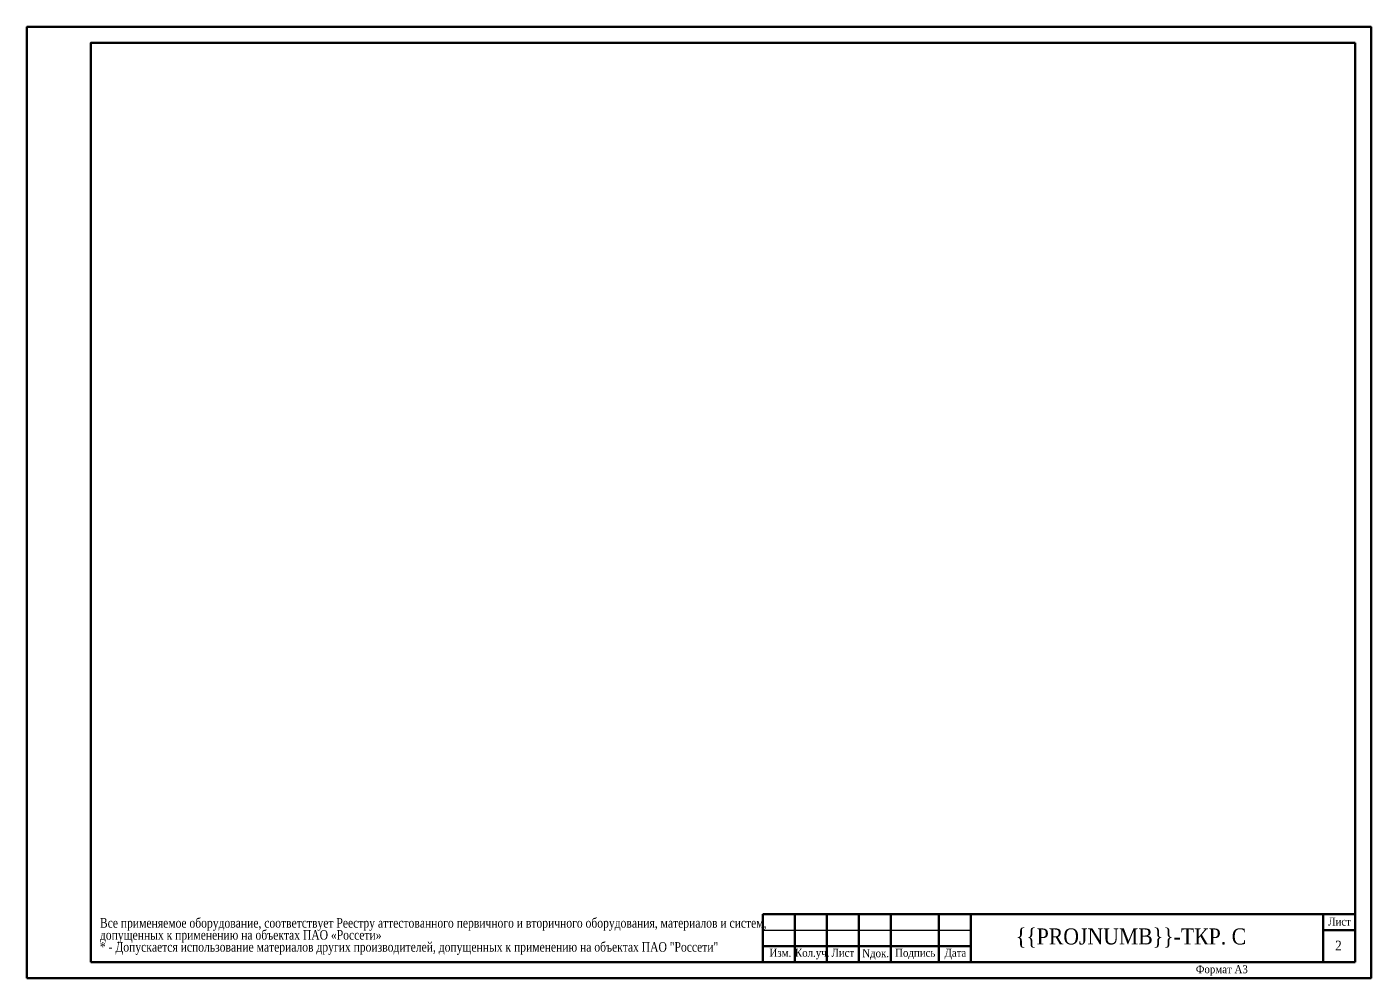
# Model space of a CAD drawing. Header units: millimetres. Extents: x 2174 to 9129, y 1758 to 2055.
# Drawn here: x 8708.7 to 9128.7, y 1758.4 to 2055.4 of the extents above; entities that cross this region are included whole.
import ezdxf

# ---------------------------------------------------------------- set-up
doc = ezdxf.new("R2010")
doc.units = ezdxf.units.MM
doc.layers.add('П', color=7, linetype='Continuous')
doc.layers.add('Чертеж', color=7, linetype='Continuous')
doc.styles.add('стиль1', font='Times New Roman.ttf', dxfattribs={"width": 0.9, "height": 2})
doc.styles.add('стиль2', font='Times New Roman.ttf', dxfattribs={"width": 0.9, "height": 2.5})

# ---------------------------------------------------------------- blocks, each defined once
blk = doc.blocks.new('А3 мал.')
at = {"lineweight": 70}
blk.add_lwpolyline([(-65.02, 287), (-250.02, 287), (-250.02, 0)], dxfattribs=at)
at = {"layer": 'Чертеж', "lineweight": 25, "insert": (-40, 15), "char_height": 2.5, "width": 184.6595, "attachment_point": 1, "style": 'стиль1', "bg_fill": 3, "box_fill_scale": 1, "bg_fill_color": 256, "bg_fill_transparency": 0}
blk.add_mtext('\\pxql;^I\\P\\P\\P^I^I^I^I^I^I^I^I^I^I^I^I^I^I^I^I^I^I{\\C255;\\c16777215;.}', dxfattribs=at)
at = {"lineweight": 70}
for p, q in [((145, 287), (145, 0)), ((145, 15), (-40, 15)), ((145, 15), (-40, 15))]:
    blk.add_line(p, q, dxfattribs=at)
for points in [[(145, 287), (-250.02, 287), (-250.02, 0)], [(-40, 15), (-40, 0)], [(-40, 15), (-40, 0)], [(-30, 15), (-30, 0)], [(-30, 15), (-30, 0)], [(-20, 15), (-20, 0)], [(-20, 15), (-20, 0)], [(-10, 15), (-10, 0)], [(-10, 15), (-10, 0)], [(0, 15), (0, 0)], [(0, 15), (0, 0)], [(15, 15), (15, 0)], [(15, 15), (15, 0)], [(25, 15), (25, 0)], [(25, 15), (25, 0)], [(135, 15), (135, 0)], [(135, 15), (135, 0)], [(135, 15), (135, 0)], [(135, 10), (145, 10)], [(135, 10), (145, 10)], [(135, 10), (145, 10)], [(-40, 5), (25, 5)], [(-40, 5), (25, 5)], [(-250.02, 0), (145, 0)], [(-40, 0), (145, 0)], [(-40, 0), (25, 0)], [(-40, 0), (145, 0)], [(-40, 0), (25, 0)], [(-40, 0), (25, 0)], [(25, 0), (145, 0)], [(25, 0), (145, 0)]]:
    blk.add_lwpolyline(points, dxfattribs=at)
at = {"lineweight": 30}
for points in [[(-40, 15), (25, 15)], [(-40, 15), (25, 15)], [(-40, 10), (25, 10)], [(-40, 10), (25, 10)]]:
    blk.add_lwpolyline(points, dxfattribs=at)
at = {"layer": 'П', "lineweight": 70}
blk.add_lwpolyline([(-269.98, -5), (150.02, -5), (150.02, 292), (-269.98, 292)], close=True, dxfattribs=at)
at = {"lineweight": 25, "style": 'стиль1', "width": 0.9}
for s, p in [('Лист', (136.61, 11.4)), ('Изм.', (-37.95, 1.66)), ('Кол.уч.', (-30, 1.66)), ('Лист', (-18.6, 1.66)), ('Nдок.', (-8.98, 1.52)), ('Подпись', (1.3, 1.66)), ('Дата', (16.71, 1.66)), ('Формат А3', (95.26, -3.47))]:
    blk.add_text(s, height=2.5, dxfattribs=at).set_placement(p)

msp = doc.modelspace()

# ---------------------------------------------------------------- linework, layer by layer
at = {"layer": 'Чертеж', "lineweight": 50}
msp.add_line((9123.625, 2050.4), (8728.625, 2050.4), dxfattribs=at)

# ---------------------------------------------------------------- next in the draw order: block references
msp.add_blockref('А3 мал.', (8978.65, 1763.4))

# ---------------------------------------------------------------- next in the draw order: linework, layer by layer
at = {"layer": 'П'}
msp.add_lwpolyline([(8708.675, 2055.4), (9128.675, 2055.4), (9128.675, 1758.4), (8708.675, 1758.4)], close=True, dxfattribs=at)

# ---------------------------------------------------------------- next in the draw order: texts
at = {"lineweight": 25, "style": 'стиль1', "width": 0.9}
msp.add_text('2', height=3, dxfattribs=at).set_placement((9117.461, 1767.078))
at = {"layer": 'Чертеж', "lineweight": 50, "insert": (8838.786, 1771.4), "char_height": 3, "width": 214.58108, "attachment_point": 5, "line_spacing_factor": 0.75, "style": 'стиль1'}
msp.add_mtext('\\pxql;{\\fTimes New Roman|b0|i0|c204|p18;\\W0.8;Все применяемое оборудование\\fTimes New Roman|b0|i0|c0|p18;, \\fTimes New Roman|b0|i0|c204|p18;соответствует Реестру аттестованного первичного и вторичного оборудования\\fTimes New Roman|b0|i0|c0|p18;, \\fTimes New Roman|b0|i0|c204|p18;материалов и систем\\fTimes New Roman|b0|i0|c0|p18;, \\fTimes New Roman|b0|i0|c204|p18;допущенных к применению на объектах ПАО \\fTimes New Roman|b0|i0|c0|p18;«\\fTimes New Roman|b0|i0|c204|p18;Россети\\fTimes New Roman|b0|i0|c0|p18;» \\P* - \\fTimes New Roman|b0|i0|c204|p18;Допускается использование материалов других производителей\\fTimes New Roman|b0|i0|c0|p18;, \\fTimes New Roman|b0|i0|c204|p18;допущенных к применению на объектах ПАО \\fTimes New Roman|b0|i0|c0|p18;"\\fTimes New Roman|b0|i0|c204|p18;Россети\\fTimes New Roman|b0|i0|c0|p18;"}', dxfattribs=at)
at = {"layer": 'Чертеж', "lineweight": 25, "insert": (9053.65, 1770.9), "char_height": 5, "width": 120, "attachment_point": 5, "style": 'стиль2'}
msp.add_mtext('\\{\\{PROJNUMB\\}\\}-{\\fTimes New Roman|b0|i0|c204|p18;ТКР}. {\\fTimes New Roman|b0|i0|c204|p18;С}', dxfattribs=at)

doc.saveas('drawing.dxf')
